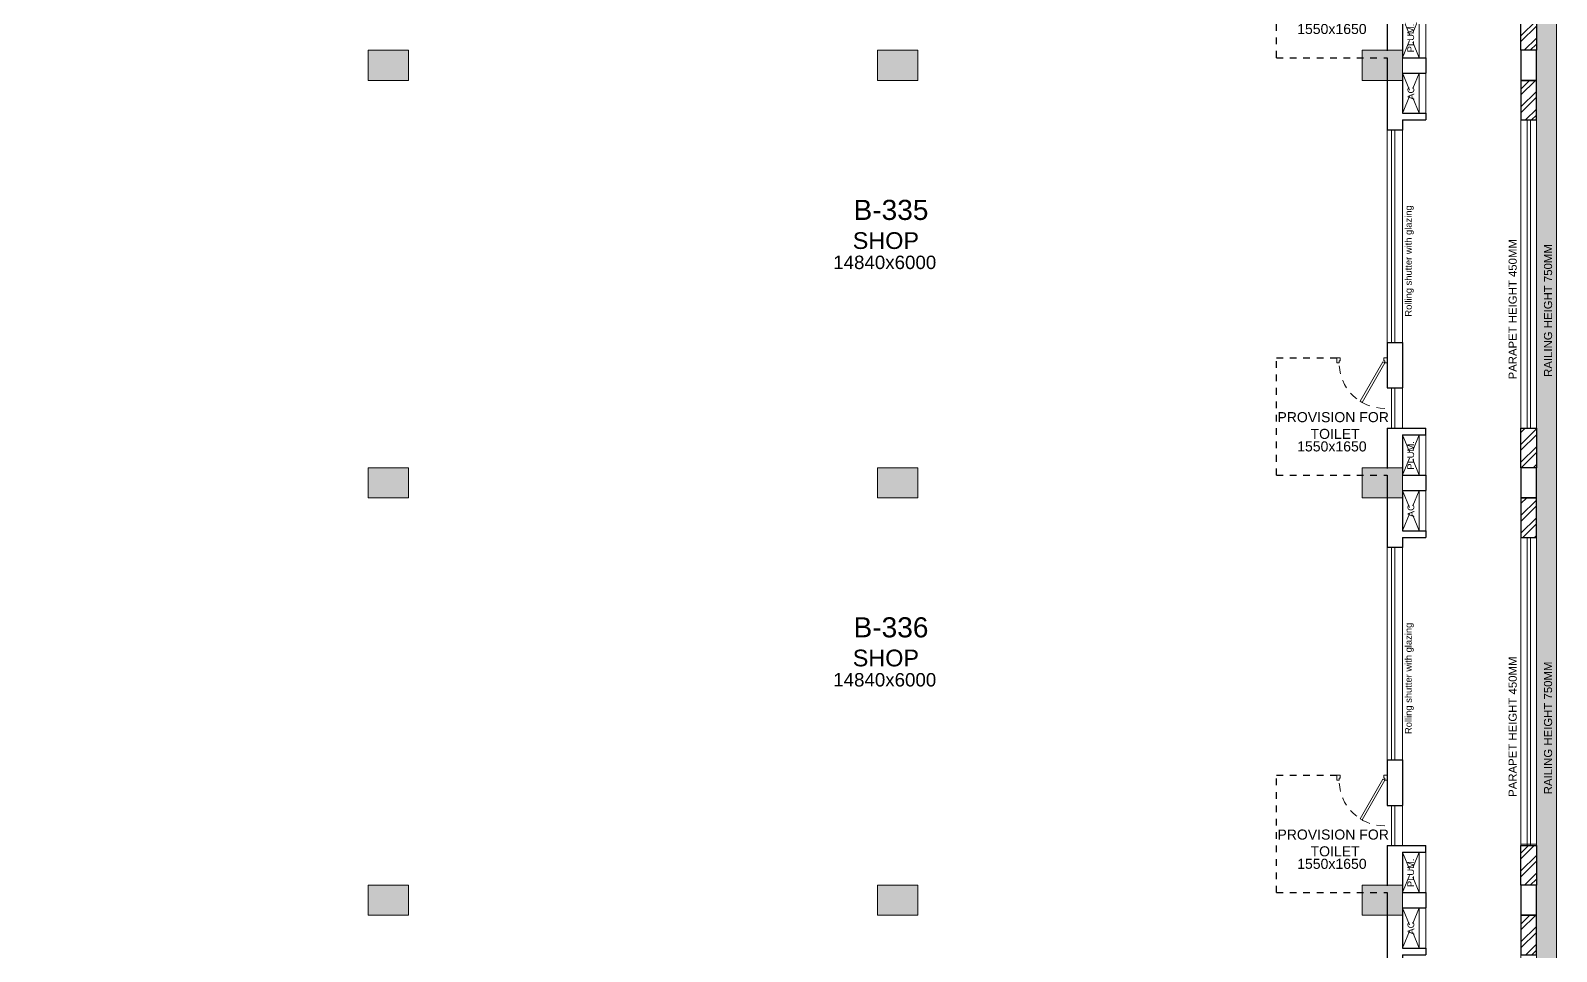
# Model space of a CAD drawing. Header units: metres. Extents: x 9819 to 10514, y 4405 to 4599.
# Drawn here: x 10434.83 to 10457.62, y 4560.91 to 4574.66 of the extents above; entities that cross this region are included whole.
import ezdxf
from ezdxf.enums import TextEntityAlignment as Align

# ---------------------------------------------------------------- set-up
doc = ezdxf.new("R2010")
doc.units = ezdxf.units.M
doc.header["$MEASUREMENT"] = 0
doc.linetypes.add('DASHED2', pattern=[0.375, 0.25, -0.125])
doc.linetypes.add('HIDDEN', pattern=[0.375, 0.25, -0.125])
doc.layers.add('A_COL. NO', color=4, linetype='Continuous')
for name, color, linetype, lineweight in [('A_CONC', 1, 'Continuous', 30), ('A_DOOR-WIN', 23, 'Continuous', 9), ('A_DOTTED', 8, 'HIDDEN', 0), ('A_ELE 0.15', 252, 'Continuous', 15), ('A_GLAZE', 140, 'Continuous', 5), ('A_LEDGE', 252, 'Continuous', 15), ('A_SHOP NO.', 113, 'Continuous', 5), ('A_SILL 0.09', 9, 'Continuous', 9), ('A_SILL 0.25', 25, 'Continuous', 15), ('A_SILL 0.25-RefEdit0', 25, 'Continuous', 15), ('A_TEXT', 7, 'Continuous', 5), ('A_WALL', 7, 'Continuous', 30), ('A_Wall Hatch', 8, 'Continuous', 5), ('COLUMN-FINAL', 210, 'Continuous', 20), ('Doorline', 251, 'DASHED2', 13)]:
    doc.layers.add(name, color=color, linetype=linetype, lineweight=lineweight)
doc.layers.get('A_COL. NO').off()
doc.styles.get("Standard").update_dxf_attribs({"font": 'arial.ttf'})

# ---------------------------------------------------------------- blocks, each defined once
blk = doc.blocks.new('D 750')
at = {"layer": 'A_DOOR-WIN'}
for points in [[(-0.372, 0.665), (-0.035, 0.075), (-0.063, 0.059), (-0.4, 0.649)], [(-0.75, 0.075), (-0.75, 0), (-0.7, 0), (-0.7, 0.043), (-0.715, 0.043), (-0.715, 0.075)], [(0, 0.075), (0, 0), (-0.05, 0), (-0.05, 0.043), (-0.035, 0.043), (-0.035, 0.075)]]:
    blk.add_lwpolyline(points, close=True, dxfattribs=at)
at = {"layer": 'Doorline', "ltscale": 0.5}
blk.add_arc((-0.035, 0.075), 0.68, 90, 180, dxfattribs=at)
blk = doc.blocks.new('Typical shops 3rd')
at = {"layer": 'A_DOOR-WIN'}
for p, q in [((30.095, -1.08), (30.095, -4.25)), ((30.145, -1.08), (30.145, -4.25))]:
    blk.add_line(p, q, dxfattribs=at)
at = {"layer": 'A_DOTTED'}
for p, q in [((30.51, -0.23), (30.26, -0.83)), ((30.51, -0.83), (30.26, -0.23)), ((30.51, -5.63), (30.26, -6.23)), ((30.51, -6.23), (30.26, -5.63))]:
    blk.add_line(p, q, dxfattribs=at)
at = {"layer": 'A_GLAZE'}
for p, q in [((30.095, -4.93), (30.095, -5.53)), ((30.145, -4.93), (30.145, -5.53))]:
    blk.add_line(p, q, dxfattribs=at)
at = {"layer": 'A_LEDGE'}
for p, q in [((30.51, -0.83), (30.51, -0.23)), ((30.61, -0.83), (30.61, -0.23)), ((30.51, -5.63), (30.51, -6.23)), ((30.61, -5.63), (30.61, -6.23))]:
    blk.add_line(p, q, dxfattribs=at)
at = {"layer": 'A_SILL 0.09'}
for p, q in [((30.03, -4.25), (30.03, -1.08)), ((30.26, -1.08), (30.26, -4.25)), ((30.26, -4.93), (30.26, -5.53))]:
    blk.add_line(p, q, dxfattribs=at)
at = {"layer": 'A_WALL'}
for p, q in [((30.03, 0), (30.03, -1.08)), ((30.61, 0), (30.61, -0.23)), ((30.26, -0.23), (30.61, -0.23)), ((30.26, -0.23), (30.26, -0.83)), ((30.26, -0.83), (30.61, -0.83)), ((30.61, -0.83), (30.61, -0.93)), ((30.26, -1.08), (30.03, -1.08)), ((30.26, -0.93), (30.61, -0.93)), ((30.26, -0.93), (30.26, -1.08)), ((30.03, -4.25), (30.03, -4.93)), ((30.03, -4.25), (30.26, -4.25)), ((30.26, -4.25), (30.26, -4.93)), ((30.03, -4.93), (30.26, -4.93)), ((30.03, -5.53), (30.61, -5.53)), ((30.03, -5.53), (30.03, -6.13)), ((30.26, -5.63), (30.26, -6.23)), ((30.26, -5.63), (30.61, -5.63)), ((30.61, -5.63), (30.61, -5.53)), ((30.26, -6.23), (30.61, -6.23))]:
    blk.add_line(p, q, dxfattribs=at)
at = {"layer": 'A_WALL', "color": 252, "linetype": 'DASHED2', "ltscale": 0.3, "true_color": 0x939598}
blk.add_line((28.38, -6.23), (30.03, -6.23), dxfattribs=at)
blk.add_lwpolyline([(28.38, -6.23), (28.38, -4.48), (29.28, -4.48)], dxfattribs=at)
at = {"layer": 'A_DOOR-WIN', "xscale": -1, "rotation": 180}
blk.add_blockref('D 750', (30.03, -4.48), dxfattribs=at)
at = {"layer": 'A_TEXT'}
for s, p in [('AC', (30.436, -0.531)), ('Rolling shutter with glazing', (30.399, -3.034)), ('PLUM.', (30.434, -5.936))]:
    blk.add_text(s, height=0.1, rotation=90, dxfattribs=at).set_placement(p, align=Align.CENTER)
for s, height, p in [('SHOP', 0.25, (22.548, -2.855)), ('14840x6000', 0.2, (22.531, -3.155)), ('1550x1650', 0.15, (29.207, -5.877))]:
    blk.add_text(s, height=height, dxfattribs=at).set_placement(p, align=Align.CENTER)
at = {"layer": 'A_TEXT', "insert": (28.239, -5.29), "char_height": 0.15, "width": 1.97366, "attachment_point": 1}
blk.add_mtext('\\pxqc;PROVISION FOR\\P TOILET ', dxfattribs=at)
blk = doc.blocks.new('Balcony projections')
at = {"transparency": 33554493}
h = blk.add_hatch(color=256, dxfattribs=at)
h.dxf.hatch_style = 1
h.paths.add_polyline_path([(-0.53, -72.15), (33.98, -72.15), (33.98, 0.53), (-0.53, 0.53)])
h.paths.add_polyline_path([(-0.23, -71.85), (33.68, -71.85), (33.68, 0.23), (-0.23, 0.23)], flags=16)
at = {"lineweight": 30, "true_color": 0x636466}
h = blk.add_hatch(dxfattribs=at)
h.set_pattern_fill('ANSI32', color=251, scale=0.5)
h.set_pattern_definition([(45, (-9876.61707, -4400.77705), (-0.1325825215, 0.1325825215), []), (45, (-9876.52869, -4400.77705), (-0.1325825215, 0.1325825215), [])])
h.paths.add_polyline_path([(31.79, 0.23), (31.79, 0), (33.45, 0), (33.45, -1.66), (33.68, -1.66), (33.68, 0.23)])
h.paths.add_polyline_path([(33.68, -2.7), (33.68, -2.11), (33.45, -2.11), (33.45, -2.7)])
h.paths.add_polyline_path([(33.68, -7.3), (33.68, -7.89), (33.45, -7.89), (33.45, -7.3)])
h.paths.add_polyline_path([(33.68, -8.93), (33.68, -8.34), (33.45, -8.34), (33.45, -8.93)])
h.paths.add_polyline_path([(33.68, -13.53), (33.68, -14.12), (33.45, -14.12), (33.45, -13.53)])
h.paths.add_polyline_path([(33.68, -15.16), (33.68, -14.57), (33.45, -14.57), (33.45, -15.16)])
h.paths.add_polyline_path([(33.68, -19.76), (33.68, -20.35), (33.45, -20.35), (33.45, -19.76)])
h.paths.add_polyline_path([(33.68, -21.39), (33.68, -20.8), (33.45, -20.8), (33.45, -21.39)])
h.paths.add_polyline_path([(33.68, -25.99), (33.68, -26.58), (33.45, -26.58), (33.45, -25.99)])
h.paths.add_polyline_path([(33.68, -27.62), (33.68, -27.03), (33.45, -27.03), (33.45, -27.62)])
h.paths.add_polyline_path([(33.68, -32.22), (33.68, -32.81), (33.45, -32.81), (33.45, -32.22)])
h.paths.add_polyline_path([(33.68, -33.85), (33.68, -33.26), (33.45, -33.26), (33.45, -33.85)])
h.paths.add_polyline_path([(33.68, -38.23), (33.68, -38.82), (33.45, -38.82), (33.45, -38.23)])
h.paths.add_polyline_path([(33.68, -39.86), (33.68, -39.27), (33.45, -39.27), (33.45, -39.86)])
h.paths.add_polyline_path([(33.68, -46.09), (33.68, -45.5), (33.45, -45.5), (33.45, -46.09)])
h.paths.add_polyline_path([(33.68, -44.46), (33.68, -45.05), (33.45, -45.05), (33.45, -44.46)])
h.paths.add_polyline_path([(33.68, -50.69), (33.68, -51.28), (33.45, -51.28), (33.45, -50.69)])
h.paths.add_polyline_path([(33.68, -52.32), (33.68, -51.73), (33.45, -51.73), (33.45, -52.32)])
h.paths.add_polyline_path([(33.68, -58.55), (33.68, -57.96), (33.45, -57.96), (33.45, -58.55)])
h.paths.add_polyline_path([(33.68, -56.92), (33.68, -57.51), (33.45, -57.51), (33.45, -56.92)])
h.paths.add_polyline_path([(33.68, -64.76), (33.68, -63.58), (33.45, -63.58), (33.45, -64.76)])
h.paths.add_polyline_path([(31.79, -71.85), (31.79, -71.62), (33.45, -71.62), (33.45, -69.96), (33.68, -69.96), (33.68, -71.85)])
h.paths.add_polyline_path([(30.75, -71.85), (31.34, -71.85), (31.34, -71.62), (30.75, -71.62)])
h.paths.add_polyline_path([(24.96, -71.85), (24.37, -71.85), (24.37, -71.62), (24.96, -71.62)])
h.paths.add_polyline_path([(23.33, -71.85), (23.92, -71.85), (23.92, -71.62), (23.33, -71.62)])
h.paths.add_polyline_path([(8.49, -71.85), (9.08, -71.85), (9.08, -71.62), (8.49, -71.62)])
h.paths.add_polyline_path([(10.12, -71.85), (9.53, -71.85), (9.53, -71.62), (10.12, -71.62)])
h.paths.add_polyline_path([(15.91, -71.85), (16.5, -71.85), (16.5, -71.62), (15.91, -71.62)])
h.paths.add_polyline_path([(17.54, -71.85), (16.95, -71.85), (16.95, -71.62), (17.54, -71.62)])
h.paths.add_polyline_path([(1.66, -71.85), (1.66, -71.62), (0, -71.62), (0, -69.96), (-0.23, -69.96), (-0.23, -71.85)])
h.paths.add_polyline_path([(2.11, -71.85), (2.7, -71.85), (2.7, -71.62), (2.11, -71.62)])
h.paths.add_polyline_path([(-0.23, -64.76), (-0.23, -63.58), (0, -63.58), (0, -64.76)])
h.paths.add_polyline_path([(-0.23, -58.55), (-0.23, -57.96), (0, -57.96), (0, -58.55)])
h.paths.add_polyline_path([(-0.23, -56.92), (-0.23, -57.51), (0, -57.51), (0, -56.92)])
h.paths.add_polyline_path([(-0.23, -52.32), (-0.23, -51.73), (0, -51.73), (0, -52.32)])
h.paths.add_polyline_path([(-0.23, -50.69), (-0.23, -51.28), (0, -51.28), (0, -50.69)])
h.paths.add_polyline_path([(-0.23, -46.09), (-0.23, -45.5), (0, -45.5), (0, -46.09)])
h.paths.add_polyline_path([(-0.23, -44.46), (-0.23, -45.05), (0, -45.05), (0, -44.46)])
h.paths.add_polyline_path([(-0.23, -39.86), (-0.23, -39.27), (0, -39.27), (0, -39.86)])
h.paths.add_polyline_path([(-0.23, -38.23), (-0.23, -38.82), (0, -38.82), (0, -38.23)])
h.paths.add_polyline_path([(-0.23, -33.85), (-0.23, -33.26), (0, -33.26), (0, -33.85)])
h.paths.add_polyline_path([(-0.23, -32.22), (-0.23, -32.81), (0, -32.81), (0, -32.22)])
h.paths.add_polyline_path([(-0.23, -27.62), (-0.23, -27.03), (0, -27.03), (0, -27.62)])
h.paths.add_polyline_path([(-0.23, -25.99), (-0.23, -26.58), (0, -26.58), (0, -25.99)])
h.paths.add_polyline_path([(-0.23, -21.39), (-0.23, -20.8), (0, -20.8), (0, -21.39)])
h.paths.add_polyline_path([(-0.23, -19.76), (-0.23, -20.35), (0, -20.35), (0, -19.76)])
h.paths.add_polyline_path([(-0.23, -15.16), (-0.23, -14.57), (0, -14.57), (0, -15.16)])
h.paths.add_polyline_path([(-0.23, -13.53), (-0.23, -14.12), (0, -14.12), (0, -13.53)])
h.paths.add_polyline_path([(-0.23, -8.93), (-0.23, -8.34), (0, -8.34), (0, -8.93)])
h.paths.add_polyline_path([(-0.23, -7.3), (-0.23, -7.89), (0, -7.89), (0, -7.3)])
h.paths.add_polyline_path([(-0.23, -2.7), (-0.23, -2.11), (0, -2.11), (0, -2.7)])
h.paths.add_polyline_path([(1.66, 0.23), (1.66, 0), (0, 0), (0, -1.66), (-0.23, -1.66), (-0.23, 0.23)])
at = {"layer": 'A_CONC'}
for points in [[(33.68, -14.12), (33.45, -14.12), (33.45, -14.57), (33.68, -14.57)], [(33.68, -20.35), (33.45, -20.35), (33.45, -20.8), (33.68, -20.8)], [(33.68, -26.58), (33.45, -26.58), (33.45, -27.03), (33.68, -27.03)]]:
    blk.add_lwpolyline(points, close=True, dxfattribs=at)
at = {"layer": 'A_ELE 0.15', "color": 7, "true_color": 0xffffff}
blk.add_lwpolyline([(33.98, -33.85), (33.98, 0.53), (-0.53, 0.53), (-0.53, -33.85)], dxfattribs=at)
at = {"layer": 'A_GLAZE'}
for points in [[(33.54, -19.76), (33.59, -19.76), (33.59, -15.16), (33.54, -15.16)], [(33.54, -25.99), (33.59, -25.99), (33.59, -21.39), (33.54, -21.39)]]:
    blk.add_lwpolyline(points, close=True, dxfattribs=at)
at = {"layer": 'A_SILL 0.25', "lineweight": 0}
blk.add_lwpolyline([(33.68, -19.76), (33.45, -19.76), (33.45, -15.16), (33.68, -15.16)], close=True, dxfattribs=at)
at = {"layer": 'A_SILL 0.25', "lineweight": 0, "elevation": 0}
blk.add_lwpolyline([(33.68, -25.97), (33.45, -25.97), (33.45, -21.39), (33.68, -21.39)], close=True, dxfattribs=at)
at = {"layer": 'A_SILL 0.25-RefEdit0', "color": 32, "true_color": 0xcd6928}
blk.add_lwpolyline([(33.68, -33.85), (33.68, 0.23), (-0.23, 0.23), (-0.23, -33.85)], dxfattribs=at)
at = {"layer": 'A_TEXT', "color": 32, "true_color": 0xcd6928}
for p, q in [((33.45, -19.76), (33.45, -15.16)), ((33.68, -15.16), (33.68, -19.76)), ((33.45, -25.99), (33.45, -21.39)), ((33.68, -21.39), (33.68, -25.99))]:
    blk.add_line(p, q, dxfattribs=at)
at = {"layer": 'A_WALL'}
for points in [[(33.68, -13.53), (33.68, -14.12), (33.45, -14.12), (33.45, -13.53)], [(33.68, -15.16), (33.68, -14.57), (33.45, -14.57), (33.45, -15.16)], [(33.68, -19.76), (33.68, -20.35), (33.45, -20.35), (33.45, -19.76)], [(33.68, -21.39), (33.68, -20.8), (33.45, -20.8), (33.45, -21.39)], [(33.68, -25.99), (33.68, -26.58), (33.45, -26.58), (33.45, -25.99)], [(33.68, -27.62), (33.68, -27.03), (33.45, -27.03), (33.45, -27.62)]]:
    blk.add_lwpolyline(points, close=True, dxfattribs=at)
at = {"layer": 'A_TEXT', "color": 32, "true_color": 0xcd6928, "char_height": 0.1215, "attachment_point": 1, "rotation": 90}
for insert in [(33.265, -19.032), (33.265, -25.262)]:
    blk.add_mtext_dynamic_manual_height_columns('PARAPET HEIGHT 450MM', width=3.42392, gutter_width=0.931, heights=[0], dxfattribs=dict(at, insert=insert))
at = {"layer": 'A_TEXT', "color": 4, "char_height": 0.1215, "attachment_point": 1, "rotation": 90}
for insert in [(33.793, -18.994), (33.793, -25.224)]:
    blk.add_mtext_dynamic_manual_height_columns('RAILING HEIGHT 750MM', width=3.42392, gutter_width=0.931, heights=[0], dxfattribs=dict(at, insert=insert))
blk = doc.blocks.new('WING-B REVISED COL.')
at = {"layer": 'COLUMN-FINAL'}
for color, points in [(3, [(5385.769, -8742.268), (5385.769, -8742.718), (5386.369, -8742.718), (5386.369, -8742.268)]), (3, [(5393.374, -8742.268), (5393.374, -8742.718), (5393.974, -8742.718), (5393.974, -8742.268)]), (1, [(5400.609, -8742.268), (5400.609, -8742.718), (5401.209, -8742.718), (5401.209, -8742.268)]), (3, [(5385.769, -8748.498), (5385.769, -8748.948), (5386.369, -8748.948), (5386.369, -8748.498)]), (3, [(5393.374, -8748.498), (5393.374, -8748.948), (5393.974, -8748.948), (5393.974, -8748.498)]), (1, [(5400.609, -8748.498), (5400.609, -8748.948), (5401.209, -8748.948), (5401.209, -8748.498)]), (3, [(5385.769, -8754.728), (5385.769, -8755.178), (5386.369, -8755.178), (5386.369, -8754.728)]), (3, [(5393.374, -8754.728), (5393.374, -8755.178), (5393.974, -8755.178), (5393.974, -8754.728)]), (1, [(5400.609, -8754.728), (5400.609, -8755.178), (5401.209, -8755.178), (5401.209, -8754.728)])]:
    blk.add_hatch(color=color, dxfattribs=at).paths.add_polyline_path(points)
at = {"layer": 'COLUMN-FINAL', "color": 3}
for points in [[(5385.769, -8742.268), (5385.769, -8742.718), (5386.369, -8742.718), (5386.369, -8742.268)], [(5393.374, -8742.268), (5393.374, -8742.718), (5393.974, -8742.718), (5393.974, -8742.268)], [(5385.769, -8748.498), (5385.769, -8748.948), (5386.369, -8748.948), (5386.369, -8748.498)], [(5393.374, -8748.498), (5393.374, -8748.948), (5393.974, -8748.948), (5393.974, -8748.498)], [(5385.769, -8754.728), (5385.769, -8755.178), (5386.369, -8755.178), (5386.369, -8754.728)], [(5393.374, -8754.728), (5393.374, -8755.178), (5393.974, -8755.178), (5393.974, -8754.728)]]:
    blk.add_lwpolyline(points, close=True, dxfattribs=at)
at = {"layer": 'COLUMN-FINAL', "color": 1}
for points in [[(5400.609, -8742.268), (5400.609, -8742.718), (5401.209, -8742.718), (5401.209, -8742.268)], [(5400.609, -8748.498), (5400.609, -8748.948), (5401.209, -8748.948), (5401.209, -8748.498)], [(5400.609, -8754.728), (5400.609, -8755.178), (5401.209, -8755.178), (5401.209, -8754.728)]]:
    blk.add_lwpolyline(points, close=True, dxfattribs=at)

msp = doc.modelspace()

# ---------------------------------------------------------------- linework, layer by layer
at = {"layer": 'A_SILL 0.25'}
for points in [[(10425.4062, 4588.7144), (10423.4062, 4588.7144), (10423.4062, 4516.6344), (10457.3162, 4516.6344), (10457.3162, 4588.7144), (10455.3162, 4588.7144)], [(10425.4062, 4588.4844), (10423.6362, 4588.4844), (10423.6362, 4516.8644), (10457.0862, 4516.8644), (10457.0862, 4588.4844), (10455.3162, 4588.4844)]]:
    msp.add_lwpolyline(points, dxfattribs=at)

# ---------------------------------------------------------------- block references
at = {"layer": 'A_COL. NO'}
msp.add_blockref('WING-B REVISED COL.', (5054.1072, 13316.6323), dxfattribs=at)
at = {"layer": 'A_SILL 0.25'}
msp.add_blockref('Balcony projections', (10423.6362, 4588.4844), dxfattribs=at)
at = {"layer": 'A_Wall Hatch'}
for p in [(10425.0562, 4580.4844), (10425.0562, 4574.2544), (10425.0562, 4568.0244), (10425.0562, 4561.7944)]:
    msp.add_blockref('Typical shops 3rd', p, dxfattribs=at)

# ---------------------------------------------------------------- texts
at = {"layer": 'A_SHOP NO.'}
for s, p in [('B-335', (10447.6805, 4571.8324)), ('B-336', (10447.6805, 4565.6024))]:
    msp.add_text(s, height=0.3, dxfattribs=at).set_placement(p, align=Align.CENTER)

doc.saveas('drawing.dxf')
